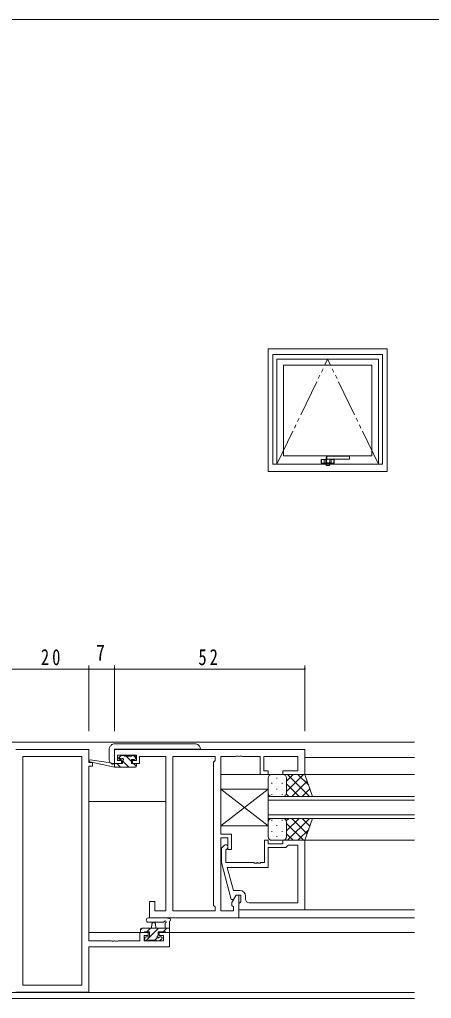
# Model space of a CAD drawing. Units: millimetres on the paper. Extents: x -397 to 397, y -282 to 282.
# Drawn here: x 90.9 to 203.5, y 11.8 to 279.3 of the extents above; entities that cross this region are included whole.
import ezdxf
from ezdxf.enums import TextEntityAlignment as Align

# ---------------------------------------------------------------- set-up
doc = ezdxf.new("R2010")
doc.units = ezdxf.units.MM
doc.linetypes.add('USER3', pattern=[15, 10, -1, 1, -1, 1, -1])
doc.linetypes.add('USER4', pattern=[31.75, 15.875, -3.175, 3.175, -3.175, 3.175, -3.175])
for name, color, linetype, lineweight in [('0-1_YKK_ZWAK', 7, 'Continuous', 18), ('0-3_YKK_11', 7, 'Continuous', 18), ('0-4_YKK_12', 2, 'Continuous', 18), ('0-5_YKK_13', 4, 'Continuous', 18), ('0-6_YKK_D', 6, 'Continuous', 18), ('0-7_YKK_A1', 4, 'Continuous', 18)]:
    doc.layers.add(name, color=color, linetype=linetype, lineweight=lineweight)
doc.styles.add('ＭＳ ゴシック', font='')
doc.styles.get('ＭＳ ゴシック').set_extended_font_data('MS Gothic')

msp = doc.modelspace()

# ---------------------------------------------------------------- linework, layer by layer
at = {"layer": '0-1_YKK_ZWAK'}
msp.add_line((376.092, 279.312), (-393.908, 279.312), dxfattribs=at)
at = {"layer": '0-3_YKK_11'}
for p, q in [((89.844, 79.847), (109.844, 79.847)), ((107.914, 77.917), (91.774, 77.917)), ((91.774, 77.917), (91.774, 15.477)), ((107.914, 15.477), (107.914, 77.917)), ((107.914, 15.477), (107.914, 77.917)), ((109.844, 79.847), (109.844, 76.347)), ((116.844, 76.047), (116.844, 79.847)), ((116.844, 79.847), (168.844, 79.847)), ((122.844, 78.347), (117.644, 78.347)), ((117.644, 78.347), (117.644, 76.847)), ((122.844, 76.847), (122.844, 78.347)), ((130.844, 77.917), (123.644, 77.917)), ((123.644, 77.917), (123.644, 77.117)), ((130.844, 35.777), (130.844, 77.917)), ((132.774, 77.917), (144.344, 77.917)), ((132.774, 35.777), (132.774, 77.917)), ((132.774, 35.777), (132.774, 77.917)), ((144.344, 77.917), (144.344, 76.847)), ((149.885, 77.917), (145.844, 77.917)), ((145.844, 77.917), (145.844, 56.747)), ((156.644, 73.047), (156.644, 77.917)), ((157.644, 77.917), (157.644, 74.047)), ((166.914, 77.917), (157.644, 77.917)), ((166.914, 74.047), (166.914, 77.917)), ((168.844, 79.847), (168.844, 73.047)), ((109.844, 76.347), (110.844, 76.347)), ((110.844, 75.347), (109.844, 75.347)), ((109.844, 75.347), (109.844, 27.577)), ((110.844, 76.347), (110.844, 75.347)), ((118.744, 76.047), (116.844, 76.047)), ((121.744, 76.047), (121.744, 76.847)), ((121.744, 76.847), (122.844, 76.847)), ((123.644, 76.047), (121.744, 76.047)), ((123.644, 77.117), (123.644, 76.047)), ((144.344, 76.847), (143.914, 76.417)), ((143.914, 76.417), (143.914, 37.277)), ((168.844, 73.047), (162.844, 73.047)), ((145.844, 56.747), (148.844, 56.747)), ((148.844, 56.747), (148.844, 52.547)), ((147.844, 55.747), (145.844, 55.747)), ((145.844, 55.747), (145.844, 35.777)), ((147.844, 52.547), (147.844, 55.747)), ((162.844, 54.047), (158.844, 54.047)), ((162.844, 55.047), (162.844, 54.047)), ((168.844, 55.047), (162.844, 55.047)), ((166.914, 53.747), (166.914, 37.977)), ((166.914, 53.747), (166.914, 37.977)), ((168.844, 36.047), (168.844, 55.047)), ((148.844, 52.547), (147.844, 52.547)), ((158.844, 47.647), (158.844, 53.047)), ((158.844, 53.047), (163.644, 53.047)), ((146.044, 48.95), (148.751, 38.847)), ((154.885, 48.947), (147.244, 48.947)), ((147.635, 47.647), (158.844, 47.647)), ((149.323, 41.347), (147.635, 47.647)), ((151.144, 41.347), (149.323, 41.347)), ((126.344, 33.847), (126.344, 38.347)), ((126.344, 38.347), (127.844, 38.347)), ((148.751, 38.847), (149.351, 38.847)), ((148.914, 38.09), (150.044, 40.047)), ((149.351, 38.847), (150.044, 40.047)), ((152.644, 38.977), (152.644, 39.847)), ((166.914, 37.977), (153.644, 37.977)), ((144.344, 35.777), (132.774, 35.777)), ((150.844, 36.047), (168.844, 36.047)), ((150.844, 33.847), (126.344, 33.847)), ((123.744, 29.847), (126.044, 29.847)), ((123.744, 27.577), (123.744, 29.847)), ((126.044, 29.847), (126.044, 29.047)), ((116.885, 27.577), (117.069, 27.457)), ((126.044, 29.047), (124.944, 29.047)), ((124.944, 29.047), (124.944, 27.577)), ((124.944, 27.577), (130.214, 27.577)), ((109.844, 25.947), (109.844, 13.547)), ((131.844, 25.947), (109.844, 25.947)), ((109.844, 13.547), (89.844, 13.547)), ((91.774, 15.477), (107.914, 15.477))]:
    msp.add_line(p, q, dxfattribs=at)
for points in [[(156.644, 77.917), (151.802, 77.917), (151.619, 78.037), (151.069, 78.037), (150.885, 77.917), (150.802, 77.917), (150.619, 78.037), (150.069, 78.037), (149.885, 77.917)], [(117.644, 76.847), (118.744, 76.847), (118.744, 76.047)], [(157.644, 74.047), (158.844, 74.047), (158.844, 73.047), (156.644, 73.047)], [(162.844, 73.047), (162.844, 74.047), (166.914, 74.047)], [(146.819, 53.671), (146.044, 52.896), (146.044, 48.95)], [(158.844, 54.047), (158.844, 55.047), (157.844, 55.047), (157.844, 48.947), (156.802, 48.947), (156.619, 48.827), (156.069, 48.827), (155.885, 48.947), (155.802, 48.947), (155.619, 48.827)], [(163.644, 53.047), (164.144, 53.547), (164.344, 53.747), (166.914, 53.747)], [(147.244, 48.947), (147.244, 52.399), (147.668, 52.823)], [(155.619, 48.827), (155.069, 48.827), (154.885, 48.947)], [(127.844, 38.347), (127.844, 35.777), (130.844, 35.777)], [(145.844, 35.777), (149.344, 35.777), (149.344, 36.847), (148.914, 37.277), (148.914, 38.09)], [(150.044, 40.047), (150.844, 40.047), (150.844, 33.847)], [(150.044, 40.047), (151.344, 40.047), (151.344, 38.247), (151.144, 38.047), (150.844, 37.747), (150.844, 36.047)], [(143.914, 37.277), (144.344, 36.847), (144.344, 35.777)], [(130.214, 27.577), (130.214, 29.047), (129.044, 29.047), (129.044, 29.847), (131.844, 29.847), (131.844, 25.947)], [(109.844, 27.577), (115.885, 27.577), (116.069, 27.457), (116.619, 27.457), (116.802, 27.577), (116.885, 27.577)], [(117.069, 27.457), (117.619, 27.457), (117.802, 27.577), (123.744, 27.577)]]:
    msp.add_lwpolyline(points, dxfattribs=at)
for centre, radius, start, end in [((147.244, 53.247), 0.6, 314.99999, 135.00001), ((151.144, 39.847), 1.5, 0.00001, 89.99999), ((153.644, 38.977), 1, 180.00001, 269.99999)]:
    msp.add_arc(centre, radius, start, end, dxfattribs=at)
at = {"layer": '0-4_YKK_12'}
for p, q in [((0.844, 81.847), (198.844, 81.847)), ((198.844, 77.647), (168.844, 77.647)), ((145.844, 73.047), (198.844, 73.047)), ((158.844, 67.048), (158.844, 61.048)), ((198.844, 67.048), (158.844, 67.048)), ((109.844, 65.647), (130.844, 65.647)), ((158.844, 66.048), (198.844, 66.048)), ((198.844, 62.048), (158.844, 62.048)), ((158.844, 61.048), (198.844, 61.048)), ((198.844, 55.047), (168.344, 55.047)), ((198.844, 36.047), (150.844, 36.047)), ((198.844, 33.847), (150.544, 33.847)), ((109.844, 29.847), (126.344, 29.847)), ((198.844, 29.847), (128.744, 29.847)), ((198.844, 13.477), (0.844, 13.477)), ((198.844, 11.847), (0.844, 11.847))]:
    msp.add_line(p, q, dxfattribs=at)
at = {"layer": '0-5_YKK_13'}
for p, q in [((115.637, 80.74), (115.79, 80.894)), ((115.79, 80.894), (115.904, 81.008)), ((116.965, 81.447), (117.015, 81.447)), ((117.015, 81.447), (123.722, 81.447)), ((123.722, 81.447), (138.722, 81.447)), ((139.783, 81.008), (140.051, 80.74)), ((115.344, 79.921), (115.344, 80.033)), ((115.344, 77.047), (115.344, 79.921)), ((116.844, 77.047), (116.844, 79.947)), ((124.344, 79.947), (116.844, 79.947)), ((118.532, 78.159), (118.032, 77.659)), ((118.625, 77.15), (118.074, 77.702)), ((119.344, 78.247), (118.744, 78.247)), ((121.544, 78.047), (119.544, 78.047)), ((121.444, 76.577), (119.973, 78.047)), ((122.244, 78.247), (121.744, 78.247)), ((122.544, 77.722), (122.018, 78.247)), ((122.544, 77.447), (122.544, 77.947)), ((125.344, 79.947), (124.344, 79.947)), ((125.388, 79.947), (125.344, 79.947)), ((126.051, 79.947), (125.388, 79.947)), ((126.344, 79.947), (126.051, 79.947)), ((139.344, 79.947), (126.344, 79.947)), ((140.344, 79.847), (140.344, 79.947)), ((116.846, 75.047), (110.085, 76.453)), ((115.732, 76.221), (110.19, 77.044)), ((116.758, 76.047), (116.344, 76.047)), ((116.844, 76.047), (116.758, 76.047)), ((116.844, 77.047), (116.844, 76.047)), ((119.044, 76.047), (116.846, 76.047)), ((122.544, 75.047), (116.846, 75.047)), ((118.483, 75.047), (117.483, 76.047)), ((118.244, 77.147), (118.583, 77.147)), ((119.044, 76.686), (119.044, 76.047)), ((120.728, 75.047), (119.047, 76.729)), ((121.444, 76.047), (121.444, 77.147)), ((121.444, 77.147), (122.244, 77.147)), ((122.544, 76.047), (121.444, 76.047)), ((122.811, 75.21), (121.973, 76.047)), ((122.844, 75.347), (122.844, 75.747)), ((159.847, 73.047), (162.847, 73.047)), ((168.847, 73.047), (162.847, 73.047)), ((163.847, 71.255), (165.639, 73.047)), ((163.847, 68.426), (168.467, 73.047)), ((164.116, 73.047), (170.116, 67.047)), ((166.944, 73.047), (169.905, 70.086)), ((170.99, 67.047), (168.847, 73.047)), ((158.847, 68.047), (158.847, 72.047)), ((159.796, 70.712), (159.796, 70.512)), ((161.211, 72.127), (161.211, 71.927)), ((162.626, 70.712), (162.626, 70.512)), ((163.847, 72.047), (163.847, 68.447)), ((163.847, 71.647), (163.847, 68.047)), ((163.847, 70.486), (167.287, 67.047)), ((165.296, 67.047), (169.492, 71.242)), ((158.844, 69.047), (145.844, 69.047)), ((158.844, 59.047), (145.844, 69.047)), ((158.844, 69.047), (145.844, 59.047)), ((145.844, 69.047), (145.844, 59.047)), ((158.844, 69.047), (158.844, 59.047)), ((159.796, 67.682), (159.796, 67.482)), ((162.847, 67.047), (159.847, 67.047)), ((161.211, 69.097), (161.211, 68.897)), ((162.626, 67.682), (162.626, 67.482)), ((162.626, 67.047), (170.99, 67.047)), ((163.791, 67.715), (164.459, 67.047)), ((168.124, 67.047), (170.236, 69.158)), ((145.844, 59.047), (158.844, 59.047)), ((158.847, 60.048), (158.847, 56.048)), ((159.796, 60.413), (159.796, 60.613)), ((162.847, 61.048), (159.847, 61.048)), ((161.211, 58.998), (161.211, 59.198)), ((162.626, 61.048), (170.99, 61.048)), ((162.626, 60.413), (162.626, 60.613)), ((163.791, 60.38), (164.459, 61.048)), ((163.847, 57.609), (167.287, 61.048)), ((163.847, 56.448), (163.847, 60.048)), ((163.847, 59.669), (168.467, 55.048)), ((163.847, 56.048), (163.847, 59.648)), ((164.116, 55.048), (170.116, 61.048)), ((165.296, 61.048), (169.492, 56.853)), ((168.124, 61.048), (170.236, 58.937)), ((170.99, 61.048), (168.847, 55.048)), ((159.796, 57.383), (159.796, 57.583)), ((161.211, 55.968), (161.211, 56.168)), ((162.626, 57.383), (162.626, 57.583)), ((163.847, 56.84), (165.639, 55.048)), ((166.944, 55.048), (169.905, 58.009)), ((159.847, 55.048), (162.847, 55.048)), ((168.847, 55.048), (162.847, 55.048)), ((126.116, 33.847), (131.278, 33.847)), ((126.116, 32.647), (130.077, 32.644)), ((126.944, 31.047), (127.046, 32.192)), ((128.144, 31.047), (128.042, 32.192)), ((130.644, 32.228), (130.644, 31.047)), ((131.844, 30.147), (131.844, 32.828)), ((124.373, 31.047), (123.944, 30.618)), ((123.944, 30.747), (123.944, 30.147)), ((131.844, 31.047), (124.244, 31.047)), ((124.244, 29.847), (124.844, 29.847)), ((125.044, 30.047), (126.344, 30.047)), ((128.863, 31.047), (125.372, 27.556)), ((126.618, 31.047), (125.618, 30.047)), ((126.344, 30.047), (126.344, 28.647)), ((131.108, 31.047), (130.108, 30.047)), ((130.944, 29.847), (131.544, 29.847)), ((125.144, 28.347), (125.144, 27.847)), ((126.344, 28.647), (125.444, 28.647)), ((125.444, 27.547), (125.944, 27.547)), ((126.144, 27.747), (128.244, 27.747)), ((128.55, 28.489), (127.808, 27.747)), ((128.444, 27.547), (129.044, 27.547)), ((129.544, 28.647), (129.205, 28.647)), ((129.256, 27.635), (129.756, 28.135))]:
    msp.add_line(p, q, dxfattribs=at)
for points in [[(140.344, 80.033), (140.344, 79.947), (139.344, 79.947)], [(116.846, 75.047), (116.846, 76.047), (116.759, 76.061)], [(128.744, 29.108), (128.744, 30.047), (130.744, 30.047)]]:
    msp.add_lwpolyline(points, dxfattribs=at)
for centre, radius, start, end in [((116.344, 80.033), 1, 135, 180), ((116.965, 79.947), 1.5, 90, 135), ((138.722, 79.947), 1.5, 45, 90), ((139.344, 80.033), 1, 0, 45), ((118.244, 77.447), 0.3, 135, 270), ((118.744, 77.947), 0.3, 90, 135), ((119.344, 78.047), 0.2, 0, 90), ((121.744, 78.047), 0.2, 90, 180), ((122.244, 77.947), 0.3, 0, 90), ((110.146, 76.747), 0.3, 81.55064, 258.25019), ((116.344, 77.047), 1, 180, 270), ((115.688, 75.924), 0.3, 21.55064, 81.55064), ((116.246, 76.144), 0.3, 201.55064, 320.80246), ((116.711, 75.765), 0.3, 80.80246, 140.80246), ((118.583, 77.447), 0.3, 270, 326.94427), ((119.044, 77.147), 0.25, 303.05573, 146.94427), ((119.344, 76.686), 0.3, 123.05573, 180), ((122.244, 77.447), 0.3, 270, 0), ((122.544, 75.747), 0.3, 0, 90), ((122.544, 75.347), 0.3, 270, 0), ((159.847, 72.047), 1, 90, 180), ((162.847, 72.047), 1, 0, 90), ((162.847, 72.047), 1, 0, 90), ((159.847, 68.047), 1, 180, 270), ((162.847, 68.047), 1, 270, 0), ((162.847, 68.047), 1, 270, 0), ((159.847, 60.048), 1, 90, 180), ((162.847, 60.048), 1, 0, 90), ((162.847, 60.048), 1, 0, 90), ((159.847, 56.048), 1, 180, 270), ((162.847, 56.048), 1, 270, 0), ((162.847, 56.048), 1, 270, 0), ((126.116, 33.247), 0.6, 89.95977, 269.95977), ((127.544, 32.147), 0.5, 5.09207, 174.90793), ((130.077, 32.944), 0.3, 269.95977, 340.81024), ((130.644, 32.747), 0.3, 300, 160.81024), ((130.944, 32.228), 0.3, 120, 180), ((131.278, 33.547), 0.3, 40.52878, 90), ((131.734, 33.937), 0.3, 220.52878, 280.52878), ((131.844, 33.347), 0.3, 300, 100.52878), ((132.144, 32.828), 0.3, 120, 180), ((124.244, 30.747), 0.3, 90, 180), ((124.244, 30.147), 0.3, 180, 270), ((124.844, 30.047), 0.2, 270, 0), ((130.944, 30.047), 0.2, 180, 270), ((131.544, 30.147), 0.3, 270, 0), ((125.444, 28.347), 0.3, 90, 180), ((125.444, 27.847), 0.3, 180, 270), ((125.944, 27.747), 0.2, 270, 0), ((128.444, 27.747), 0.2, 180, 270), ((128.744, 28.647), 0.25, 123.05573, 326.94427), ((128.444, 29.108), 0.3, 303.05573, 0), ((129.205, 28.347), 0.3, 90, 146.94427), ((129.044, 27.847), 0.3, 270, 315), ((129.544, 28.347), 0.3, 315, 90)]:
    msp.add_arc(centre, radius, start, end, dxfattribs=at)
at = {"layer": '0-6_YKK_D'}
for p, q in [((109.844, 84.847), (109.844, 102.847)), ((109.844, 84.847), (109.844, 102.847)), ((109.844, 101.847), (116.844, 101.847)), ((116.844, 84.847), (116.844, 102.847)), ((116.844, 84.847), (116.844, 102.847)), ((116.844, 101.847), (168.844, 101.847)), ((168.844, 84.847), (168.844, 102.847))]:
    msp.add_line(p, q, dxfattribs=at)
msp.add_lwpolyline([(82.846, 101.847), (89.844, 101.847), (109.844, 101.847)], dxfattribs=at)
for centre, start, end in [((109.844, 101.847), 0, 180), ((109.844, 101.847), 0, 180), ((109.844, 101.847), 180, 0), ((109.844, 101.847), 180, 0), ((116.844, 101.847), 0, 180), ((116.844, 101.847), 0, 180), ((116.844, 101.847), 180, 0), ((116.844, 101.847), 180, 0), ((168.844, 101.847), 0, 180), ((168.844, 101.847), 180, 0)]:
    msp.add_arc(centre, 0.106, start, end, dxfattribs=at)
at = {"layer": '0-7_YKK_A1'}
for p, q in [((158.844, 189.312), (191.344, 189.312)), ((158.844, 155.812), (158.844, 189.312)), ((160.094, 187.812), (190.094, 187.812)), ((160.094, 157.812), (160.094, 187.812)), ((190.094, 157.812), (190.094, 187.812)), ((191.344, 155.812), (191.344, 189.312)), ((161.194, 186.512), (188.994, 186.512)), ((161.194, 157.812), (161.194, 186.512)), ((163.044, 184.912), (187.144, 184.912)), ((163.044, 160.062), (163.044, 184.912)), ((187.144, 160.062), (187.144, 184.912)), ((188.994, 157.812), (188.994, 186.512)), ((160.094, 157.812), (190.094, 157.812)), ((163.044, 160.062), (187.144, 160.062)), ((173.344, 158.137), (173.344, 159.037)), ((173.394, 159.087), (174.632, 159.087)), ((174.671, 158.087), (173.394, 158.087)), ((173.408, 158.137), (173.408, 159.037)), ((173.412, 159.03), (173.412, 158.787)), ((173.416, 158.787), (173.412, 158.787)), ((173.412, 158.387), (173.412, 158.145)), ((173.416, 158.387), (173.412, 158.387)), ((173.416, 158.787), (173.416, 158.387)), ((174.144, 159.08), (173.462, 159.08)), ((174.144, 158.095), (173.462, 158.095)), ((174.144, 158.087), (174.144, 159.087)), ((174.144, 159.08), (174.144, 158.095)), ((174.664, 159.406), (174.629, 159.054)), ((174.629, 159.054), (174.629, 158.151)), ((174.671, 158.135), (174.629, 158.151)), ((174.708, 159.734), (174.664, 159.406)), ((174.671, 158.135), (174.671, 157.612)), ((174.697, 158.522), (174.697, 157.623)), ((174.764, 159.889), (174.708, 159.734)), ((174.823, 160.012), (174.764, 159.889)), ((180.969, 160.037), (174.867, 160.037)), ((175.614, 157.612), (175.614, 158.288)), ((176.794, 158.087), (175.614, 158.087)), ((175.673, 158.435), (175.676, 158.445)), ((175.713, 159.026), (175.682, 158.471)), ((175.726, 159.087), (176.794, 159.087)), ((180.969, 159.237), (175.938, 159.237)), ((176.044, 158.087), (176.044, 159.087)), ((176.044, 159.08), (176.725, 159.08)), ((176.044, 159.08), (176.044, 158.095)), ((176.044, 158.095), (176.725, 158.095)), ((176.771, 158.787), (176.775, 158.787)), ((176.771, 158.787), (176.771, 158.387)), ((176.771, 158.387), (176.775, 158.387)), ((176.775, 159.03), (176.775, 158.787)), ((176.775, 158.387), (176.775, 158.145)), ((176.78, 158.137), (176.78, 159.037)), ((176.844, 159.037), (176.844, 158.137)), ((181.094, 159.912), (181.094, 159.362)), ((158.844, 155.812), (191.344, 155.812)), ((175.489, 157.487), (174.796, 157.487)), ((175.489, 157.498), (174.822, 157.498))]:
    msp.add_line(p, q, dxfattribs=at)
at = {"layer": '0-7_YKK_A1', "linetype": 'USER3'}
for p in [(161.194, 157.812), (188.994, 157.812)]:
    msp.add_line(p, (175.094, 186.512), dxfattribs=at)
at = {"layer": '0-7_YKK_A1', "linetype": 'USER4'}
for p, q in [((174.824, 159.094), (174.788, 158.583)), ((175.938, 159.237), (174.889, 159.237))]:
    msp.add_line(p, q, dxfattribs=at)
at = {"layer": '0-7_YKK_A1'}
msp.add_lwpolyline([(174.788, 158.583), (174.791, 158.508), (174.806, 158.432), (174.837, 158.354), (174.883, 158.28), (174.936, 158.222), (175.001, 158.173), (175.066, 158.141), (175.139, 158.119), (175.208, 158.11), (175.281, 158.113), (175.35, 158.127), (175.418, 158.152), (175.482, 158.188), (175.54, 158.234), (175.593, 158.291), (175.636, 158.356), (175.662, 158.409), (175.676, 158.445)], dxfattribs=at)
at = {"layer": '0-7_YKK_A1', "linetype": 'USER4'}
msp.add_lwpolyline([(174.889, 159.237), (174.849, 159.213), (174.832, 159.165), (174.824, 159.094)], dxfattribs=at)
at = {"layer": '0-7_YKK_A1'}
for centre, radius, start, end in [((173.394, 159.037), 0.05, 90, 180), ((173.394, 158.137), 0.05, 180, 270), ((173.458, 159.037), 0.05, 90, 180), ((173.458, 158.137), 0.05, 180, 270), ((173.462, 159.03), 0.05, 90, 180), ((173.462, 158.145), 0.05, 180, 270), ((173.575, 160.265), 2.073, 302.75152, 305.7865), ((175.187, 158.527), 0.49, 180.66813, 330.72859), ((174.867, 159.987), 0.05, 90, 150.28799), ((174.235, 158.919), 1.517, 335.38781, 342.30007), ((175.633, 158.473), 0.05, 342.30007, 357.21171), ((175.938, 159.012), 0.225, 90, 176.41355), ((176.725, 159.03), 0.05, 0, 90), ((176.725, 158.145), 0.05, 270, 0), ((176.73, 159.037), 0.05, 0, 90), ((176.73, 158.137), 0.05, 270, 0), ((176.794, 159.037), 0.05, 0, 90), ((176.794, 158.137), 0.05, 270, 0), ((180.969, 159.912), 0.125, 0, 90), ((180.969, 159.362), 0.125, 270, 0), ((174.796, 157.612), 0.125, 180, 270), ((174.822, 157.623), 0.125, 179.99999, 270), ((175.489, 157.623), 0.125, 270, 0.00007), ((175.489, 157.612), 0.125, 270, 0.00007)]:
    msp.add_arc(centre, radius, start, end, dxfattribs=at)
at = {"layer": '0-7_YKK_A1', "linetype": 'USER4'}
msp.add_arc((161.22, 159.637), 13.675, 358.32383, 1.67617, dxfattribs=at)

# ---------------------------------------------------------------- texts
at = {"layer": '0-6_YKK_D', "color": 7, "style": 'ＭＳ ゴシック', "width": 0.8}
msp.add_text('7', height=4.399, dxfattribs=at).set_placement((111.797, 102.847), align=Align.BOTTOM_LEFT)
at = {"layer": '0-6_YKK_D', "color": 7, "char_height": 4.399, "attachment_point": 7, "style": 'ＭＳ ゴシック'}
for s, insert in [('\\T1.37;\\W0.75;20', (96.701, 102.847)), ('\\T1.37;\\W0.75;52', (139.762, 102.847))]:
    msp.add_mtext(s, dxfattribs=dict(at, insert=insert))

doc.saveas('drawing.dxf')
